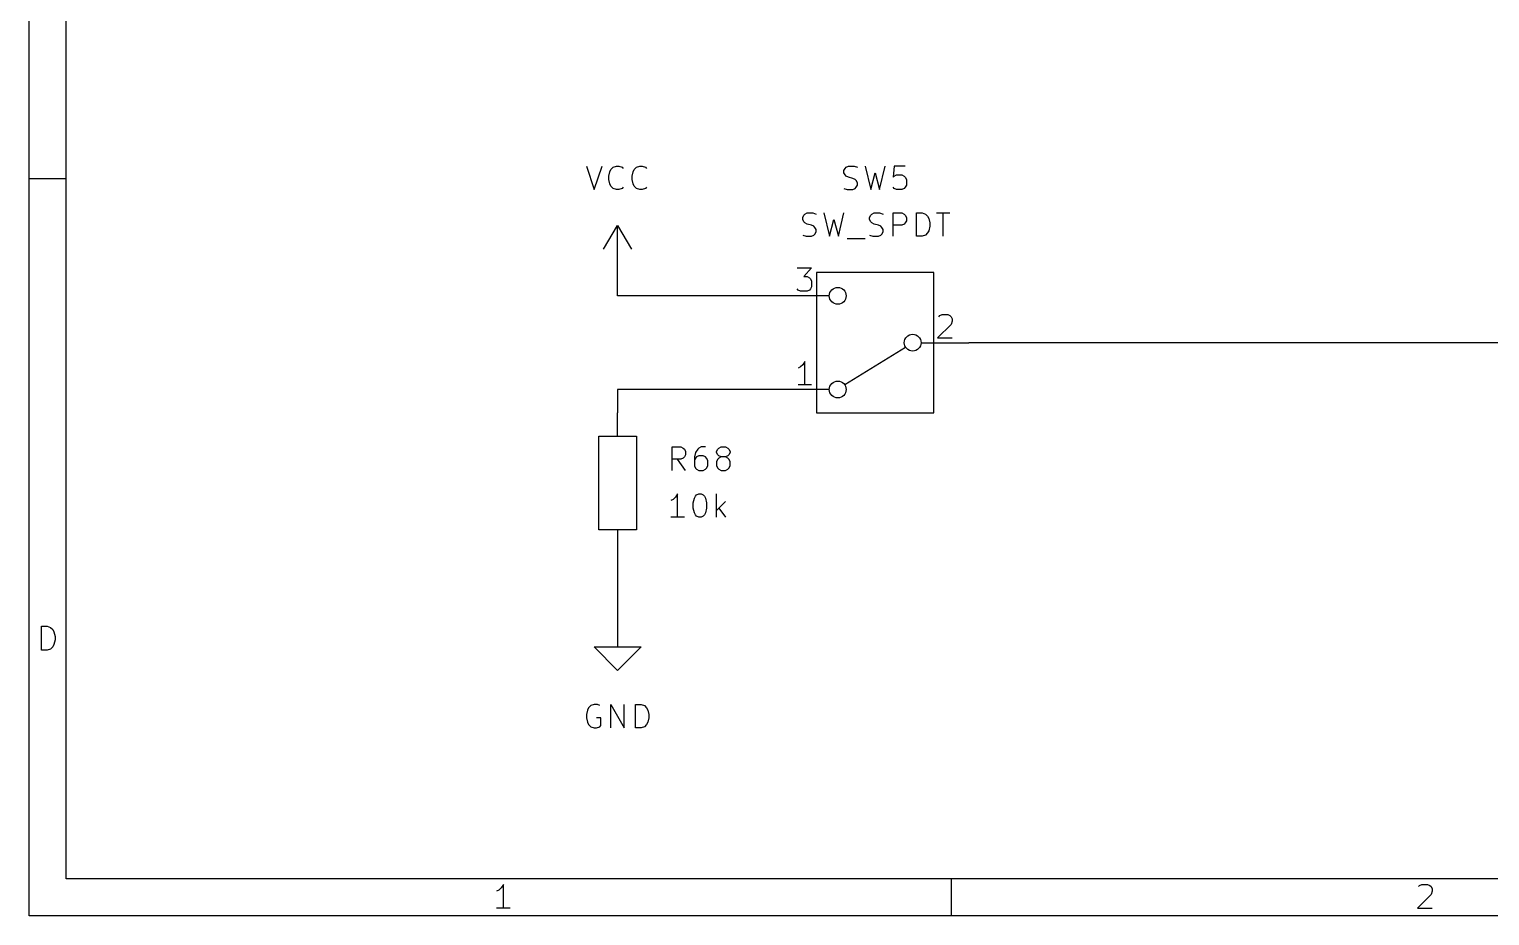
# Model space of a CAD drawing. Extents: x 0.4 to 11.3, y -7.9 to -0.4.
# Drawn here: x 0.394 to 3.512, y -7.874 to -5.98 of the extents above; entities that cross this region are included whole.
import ezdxf

# ---------------------------------------------------------------- set-up
doc = ezdxf.new("R2010")
doc.units = 0
doc.header["$MEASUREMENT"] = 0
for name, color, linetype in [('CYAN2', 4, 'CONTINUOUS'), ('GREEN3', 91, 'CONTINUOUS'), ('LYELLOW', 51, 'CONTINUOUS'), ('RED2', 1, 'CONTINUOUS'), ('RED3', 11, 'CONTINUOUS')]:
    doc.layers.add(name, color=color, linetype=linetype)

msp = doc.modelspace()

# ---------------------------------------------------------------- linework, layer by layer
at = {"layer": 'CYAN2', "linetype": 'CONTINUOUS'}
for p, q in [((1.5833, -6.2728), (1.6, -6.3228)), ((1.6, -6.3228), (1.6167, -6.2728)), ((1.631, -6.2942), (1.6333, -6.2847)), ((1.631, -6.3014), (1.631, -6.2942)), ((1.6333, -6.2847), (1.6357, -6.2799)), ((1.6357, -6.2799), (1.6405, -6.2752)), ((1.6405, -6.2752), (1.6476, -6.2728)), ((1.6476, -6.2728), (1.6524, -6.2728)), ((1.6524, -6.2728), (1.6595, -6.2752)), ((1.6595, -6.2752), (1.6619, -6.2776)), ((1.681, -6.2942), (1.6833, -6.2847)), ((1.681, -6.3014), (1.681, -6.2942)), ((1.6833, -6.2847), (1.6857, -6.2799)), ((1.6857, -6.2799), (1.6905, -6.2752)), ((1.6905, -6.2752), (1.6976, -6.2728)), ((1.6976, -6.2728), (1.7024, -6.2728)), ((1.7024, -6.2728), (1.7095, -6.2752)), ((1.7095, -6.2752), (1.7119, -6.2776)), ((2.1333, -6.2823), (2.1357, -6.2776)), ((2.1333, -6.2871), (2.1333, -6.2823)), ((2.1357, -6.2918), (2.1333, -6.2871)), ((2.1357, -6.2776), (2.1381, -6.2752)), ((2.1381, -6.2942), (2.1357, -6.2918)), ((2.1381, -6.2752), (2.1429, -6.2728)), ((2.1429, -6.2966), (2.1381, -6.2942)), ((2.1429, -6.2728), (2.1548, -6.2728)), ((2.1524, -6.299), (2.1429, -6.2966)), ((2.1571, -6.3014), (2.1524, -6.299)), ((2.1548, -6.2728), (2.1619, -6.2752)), ((2.1786, -6.2728), (2.1905, -6.3228)), ((2.1905, -6.3228), (2.2, -6.2871)), ((2.2, -6.2871), (2.2095, -6.3228)), ((2.2095, -6.3228), (2.2214, -6.2728)), ((2.2405, -6.2728), (2.2381, -6.2966)), ((2.2381, -6.2966), (2.2405, -6.2942)), ((2.2643, -6.2728), (2.2405, -6.2728)), ((2.2405, -6.2942), (2.2452, -6.2918)), ((2.2452, -6.2918), (2.2571, -6.2918)), ((2.2571, -6.2918), (2.2619, -6.2942)), ((2.2619, -6.2942), (2.2643, -6.2966)), ((2.2643, -6.2966), (2.2667, -6.3014)), ((1.6333, -6.3109), (1.631, -6.3014)), ((1.6357, -6.3157), (1.6333, -6.3109)), ((1.6405, -6.3204), (1.6357, -6.3157)), ((1.6476, -6.3228), (1.6405, -6.3204)), ((1.6524, -6.3228), (1.6476, -6.3228)), ((1.6595, -6.3204), (1.6524, -6.3228)), ((1.6619, -6.318), (1.6595, -6.3204)), ((1.6833, -6.3109), (1.681, -6.3014)), ((1.6857, -6.3157), (1.6833, -6.3109)), ((1.6905, -6.3204), (1.6857, -6.3157)), ((1.6976, -6.3228), (1.6905, -6.3204)), ((1.7024, -6.3228), (1.6976, -6.3228)), ((1.7095, -6.3204), (1.7024, -6.3228)), ((1.7119, -6.318), (1.7095, -6.3204)), ((2.1333, -6.3204), (2.1405, -6.3228)), ((2.1405, -6.3228), (2.1524, -6.3228)), ((2.1524, -6.3228), (2.1571, -6.3204)), ((2.1595, -6.3038), (2.1571, -6.3014)), ((2.1571, -6.3204), (2.1595, -6.318)), ((2.1619, -6.3085), (2.1595, -6.3038)), ((2.1595, -6.318), (2.1619, -6.3133)), ((2.1619, -6.3133), (2.1619, -6.3085)), ((2.2405, -6.3204), (2.2381, -6.318)), ((2.2452, -6.3228), (2.2405, -6.3204)), ((2.2571, -6.3228), (2.2452, -6.3228)), ((2.2619, -6.3204), (2.2571, -6.3228)), ((2.2643, -6.318), (2.2619, -6.3204)), ((2.2667, -6.3133), (2.2643, -6.318)), ((2.2667, -6.3014), (2.2667, -6.3133)), ((2.0452, -6.3823), (2.0476, -6.3776)), ((2.0452, -6.3871), (2.0452, -6.3823)), ((2.0476, -6.3918), (2.0452, -6.3871)), ((2.0476, -6.3776), (2.05, -6.3752)), ((2.05, -6.3942), (2.0476, -6.3918)), ((2.05, -6.3752), (2.0548, -6.3728)), ((2.0548, -6.3728), (2.0667, -6.3728)), ((2.0667, -6.3728), (2.0738, -6.3752)), ((2.0905, -6.3728), (2.1024, -6.4228)), ((2.1024, -6.4228), (2.1119, -6.3871)), ((2.1119, -6.3871), (2.1214, -6.4228)), ((2.1214, -6.4228), (2.1333, -6.3728)), ((2.1881, -6.3823), (2.1905, -6.3776)), ((2.1881, -6.3871), (2.1881, -6.3823)), ((2.1905, -6.3918), (2.1881, -6.3871)), ((2.1905, -6.3776), (2.1929, -6.3752)), ((2.1929, -6.3942), (2.1905, -6.3918)), ((2.1929, -6.3752), (2.1976, -6.3728)), ((2.1976, -6.3728), (2.2095, -6.3728)), ((2.2095, -6.3728), (2.2167, -6.3752)), ((2.2381, -6.4228), (2.2381, -6.3728)), ((2.2381, -6.3728), (2.2571, -6.3728)), ((2.2571, -6.3728), (2.2619, -6.3752)), ((2.2619, -6.3752), (2.2643, -6.3776)), ((2.2643, -6.3776), (2.2667, -6.3823)), ((2.2667, -6.3895), (2.2643, -6.3942)), ((2.2667, -6.3823), (2.2667, -6.3895)), ((2.2881, -6.4228), (2.2881, -6.3728)), ((2.2881, -6.3728), (2.3, -6.3728)), ((2.3, -6.3728), (2.3071, -6.3752)), ((2.3071, -6.3752), (2.3119, -6.3799)), ((2.3119, -6.3799), (2.3143, -6.3847)), ((2.3143, -6.3847), (2.3167, -6.3942)), ((2.3309, -6.3728), (2.3595, -6.3728)), ((2.3452, -6.4228), (2.3452, -6.3728)), ((2.0452, -6.4204), (2.0524, -6.4228)), ((2.0548, -6.3966), (2.05, -6.3942)), ((2.0524, -6.4228), (2.0643, -6.4228)), ((2.0643, -6.399), (2.0548, -6.3966)), ((2.069, -6.4014), (2.0643, -6.399)), ((2.0643, -6.4228), (2.069, -6.4204)), ((2.0714, -6.4038), (2.069, -6.4014)), ((2.069, -6.4204), (2.0714, -6.418)), ((2.0738, -6.4085), (2.0714, -6.4038)), ((2.0714, -6.418), (2.0738, -6.4133)), ((2.0738, -6.4133), (2.0738, -6.4085)), ((2.1881, -6.4204), (2.1952, -6.4228)), ((2.1976, -6.3966), (2.1929, -6.3942)), ((2.1952, -6.4228), (2.2071, -6.4228)), ((2.2071, -6.399), (2.1976, -6.3966)), ((2.2119, -6.4014), (2.2071, -6.399)), ((2.2071, -6.4228), (2.2119, -6.4204)), ((2.2143, -6.4038), (2.2119, -6.4014)), ((2.2119, -6.4204), (2.2143, -6.418)), ((2.2167, -6.4085), (2.2143, -6.4038)), ((2.2143, -6.418), (2.2167, -6.4133)), ((2.2167, -6.4133), (2.2167, -6.4085)), ((2.2571, -6.399), (2.2381, -6.399)), ((2.2619, -6.3966), (2.2571, -6.399)), ((2.2643, -6.3942), (2.2619, -6.3966)), ((2.3, -6.4228), (2.2881, -6.4228)), ((2.3071, -6.4204), (2.3, -6.4228)), ((2.3119, -6.4157), (2.3071, -6.4204)), ((2.3143, -6.4109), (2.3119, -6.4157)), ((2.3167, -6.4014), (2.3143, -6.4109)), ((2.3167, -6.3942), (2.3167, -6.4014)), ((2.1405, -6.4276), (2.1786, -6.4276)), ((1.7663, -6.9228), (1.7663, -6.8728)), ((1.7663, -6.8728), (1.7853, -6.8728)), ((1.7853, -6.8728), (1.7901, -6.8752)), ((1.7901, -6.8752), (1.7925, -6.8776)), ((1.7925, -6.8776), (1.7949, -6.8823)), ((1.7949, -6.8895), (1.7925, -6.8942)), ((1.7949, -6.8823), (1.7949, -6.8895)), ((1.8163, -6.8847), (1.8139, -6.8942)), ((1.821, -6.8776), (1.8163, -6.8847)), ((1.8234, -6.8918), (1.8187, -6.8942)), ((1.8234, -6.8752), (1.821, -6.8776)), ((1.8282, -6.8728), (1.8234, -6.8752)), ((1.8329, -6.8918), (1.8234, -6.8918)), ((1.8377, -6.8728), (1.8282, -6.8728)), ((1.8377, -6.8942), (1.8329, -6.8918)), ((1.8615, -6.8823), (1.8639, -6.8776)), ((1.8615, -6.8847), (1.8615, -6.8823)), ((1.8639, -6.8895), (1.8615, -6.8847)), ((1.8639, -6.8776), (1.8663, -6.8752)), ((1.8663, -6.8918), (1.8639, -6.8895)), ((1.8663, -6.8752), (1.871, -6.8728)), ((1.871, -6.8942), (1.8663, -6.8918)), ((1.871, -6.8728), (1.8806, -6.8728)), ((1.8806, -6.8728), (1.8853, -6.8752)), ((1.8853, -6.8918), (1.8806, -6.8942)), ((1.8853, -6.8752), (1.8877, -6.8776)), ((1.8877, -6.8895), (1.8853, -6.8918)), ((1.8877, -6.8776), (1.8901, -6.8823)), ((1.8901, -6.8847), (1.8877, -6.8895)), ((1.8901, -6.8823), (1.8901, -6.8847)), ((1.7853, -6.899), (1.7663, -6.899)), ((1.7949, -6.9228), (1.7782, -6.899)), ((1.7901, -6.8966), (1.7853, -6.899)), ((1.7925, -6.8942), (1.7901, -6.8966)), ((1.8139, -6.8942), (1.8139, -6.9133)), ((1.8163, -6.8966), (1.8139, -6.9014)), ((1.8139, -6.9133), (1.8163, -6.918)), ((1.8187, -6.8942), (1.8163, -6.8966)), ((1.8163, -6.918), (1.8187, -6.9204)), ((1.8187, -6.9204), (1.8234, -6.9228)), ((1.8234, -6.9228), (1.8329, -6.9228)), ((1.8329, -6.9228), (1.8377, -6.9204)), ((1.8401, -6.8966), (1.8377, -6.8942)), ((1.8377, -6.9204), (1.8401, -6.918)), ((1.8425, -6.9014), (1.8401, -6.8966)), ((1.8401, -6.918), (1.8425, -6.9133)), ((1.8425, -6.9133), (1.8425, -6.9014)), ((1.8639, -6.899), (1.8615, -6.9038)), ((1.8615, -6.9038), (1.8615, -6.9133)), ((1.8615, -6.9133), (1.8639, -6.918)), ((1.8663, -6.8966), (1.8639, -6.899)), ((1.8639, -6.918), (1.8663, -6.9204)), ((1.871, -6.8942), (1.8663, -6.8966)), ((1.8663, -6.9204), (1.871, -6.9228)), ((1.8806, -6.8942), (1.871, -6.8942)), ((1.871, -6.9228), (1.8806, -6.9228)), ((1.8853, -6.8966), (1.8806, -6.8942)), ((1.8806, -6.9228), (1.8853, -6.9204)), ((1.8877, -6.899), (1.8853, -6.8966)), ((1.8853, -6.9204), (1.8877, -6.918)), ((1.8901, -6.9038), (1.8877, -6.899)), ((1.8877, -6.918), (1.8901, -6.9133)), ((1.8901, -6.9133), (1.8901, -6.9038)), ((1.7687, -6.9847), (1.7639, -6.9871)), ((1.7734, -6.9799), (1.7687, -6.9847)), ((1.7782, -6.9728), (1.7734, -6.9799)), ((1.7782, -7.0228), (1.7782, -6.9728)), ((1.8115, -6.9918), (1.8139, -6.9823)), ((1.8139, -6.9823), (1.8163, -6.9776)), ((1.8163, -6.9776), (1.8187, -6.9752)), ((1.8187, -6.9752), (1.8234, -6.9728)), ((1.8234, -6.9728), (1.8282, -6.9728)), ((1.8282, -6.9728), (1.8329, -6.9752)), ((1.8329, -6.9752), (1.8353, -6.9776)), ((1.8353, -6.9776), (1.8377, -6.9823)), ((1.8377, -6.9823), (1.8401, -6.9918)), ((1.8615, -7.0228), (1.8615, -6.9728)), ((1.8115, -7.0038), (1.8115, -6.9918)), ((1.8139, -7.0133), (1.8115, -7.0038)), ((1.8163, -7.018), (1.8139, -7.0133)), ((1.8377, -7.0133), (1.8353, -7.018)), ((1.8401, -7.0038), (1.8377, -7.0133)), ((1.8401, -6.9918), (1.8401, -7.0038)), ((1.8806, -6.9895), (1.8615, -7.0085)), ((1.8663, -7.0038), (1.8806, -7.0228)), ((1.7925, -7.0228), (1.7639, -7.0228)), ((1.8187, -7.0204), (1.8163, -7.018)), ((1.8234, -7.0228), (1.8187, -7.0204)), ((1.8282, -7.0228), (1.8234, -7.0228)), ((1.8329, -7.0204), (1.8282, -7.0228)), ((1.8353, -7.018), (1.8329, -7.0204)), ((1.5857, -7.4347), (1.5833, -7.4442)), ((1.5833, -7.4442), (1.5833, -7.4514)), ((1.5833, -7.4514), (1.5857, -7.4609)), ((1.5881, -7.4299), (1.5857, -7.4347)), ((1.5929, -7.4252), (1.5881, -7.4299)), ((1.6, -7.4228), (1.5929, -7.4252)), ((1.6071, -7.4228), (1.6, -7.4228)), ((1.6143, -7.4514), (1.6048, -7.4514)), ((1.6119, -7.4252), (1.6071, -7.4228)), ((1.6143, -7.468), (1.6143, -7.4514)), ((1.6357, -7.4728), (1.6357, -7.4228)), ((1.6357, -7.4228), (1.6643, -7.4728)), ((1.6643, -7.4728), (1.6643, -7.4228)), ((1.6881, -7.4728), (1.6881, -7.4228)), ((1.6881, -7.4228), (1.7, -7.4228)), ((1.7, -7.4228), (1.7071, -7.4252)), ((1.7071, -7.4252), (1.7119, -7.4299)), ((1.7119, -7.4299), (1.7143, -7.4347)), ((1.7143, -7.4347), (1.7167, -7.4442)), ((1.7167, -7.4514), (1.7143, -7.4609)), ((1.7167, -7.4442), (1.7167, -7.4514)), ((1.5857, -7.4609), (1.5881, -7.4657)), ((1.5881, -7.4657), (1.5929, -7.4704)), ((1.5929, -7.4704), (1.6, -7.4728)), ((1.6, -7.4728), (1.6048, -7.4728)), ((1.6048, -7.4728), (1.6119, -7.4704)), ((1.6119, -7.4704), (1.6143, -7.468)), ((1.7, -7.4728), (1.6881, -7.4728)), ((1.7071, -7.4704), (1.7, -7.4728)), ((1.7119, -7.4657), (1.7071, -7.4704)), ((1.7143, -7.4609), (1.7119, -7.4657))]:
    msp.add_line(p, q, dxfattribs=at)
at = {"layer": 'GREEN3', "linetype": 'CONTINUOUS'}
for p, q in [((1.65, -6.55), (1.65, -6.5)), ((2, -6.55), (1.65, -6.55)), ((4.55, -6.65), (2.4, -6.65)), ((2, -6.75), (1.65, -6.75)), ((1.65, -6.75), (1.65, -6.8)), ((1.65, -7.1), (1.65, -7.25))]:
    msp.add_line(p, q, dxfattribs=at)
at = {"layer": 'LYELLOW', "linetype": 'CONTINUOUS'}
for p, q in [((2.325, -6.5), (2.075, -6.5)), ((2.075, -6.5), (2.075, -6.8)), ((2.325, -6.8), (2.325, -6.5)), ((2.075, -6.8), (2.325, -6.8))]:
    msp.add_line(p, q, dxfattribs=at)
at = {"layer": 'RED2', "linetype": 'CONTINUOUS'}
for p, q in [((0.3937, -7.8743), (0.3937, -0.3937)), ((0.4724, -7.7956), (0.4724, -0.4724)), ((0.3937, -6.2992), (0.4724, -6.2992)), ((1.62, -6.45), (1.65, -6.4)), ((1.65, -6.4), (1.68, -6.45)), ((1.65, -6.5), (1.65, -6.4)), ((2.325, -6.5), (2.075, -6.5)), ((2.075, -6.5), (2.075, -6.8)), ((2.325, -6.8), (2.325, -6.5)), ((2.1, -6.55), (2, -6.55)), ((2.265, -6.66), (2.135, -6.74)), ((2.3, -6.65), (2.4, -6.65)), ((2.1, -6.75), (2, -6.75)), ((1.65, -6.85), (1.65, -6.8)), ((2.075, -6.8), (2.325, -6.8)), ((1.61, -7.05), (1.61, -6.85)), ((1.61, -6.85), (1.69, -6.85)), ((1.69, -6.85), (1.69, -7.05)), ((1.69, -7.05), (1.61, -7.05)), ((1.65, -7.05), (1.65, -7.1)), ((0.4197, -7.3068), (0.4197, -7.2557)), ((0.4197, -7.2557), (0.4319, -7.2557)), ((0.4319, -7.2557), (0.4392, -7.2581)), ((0.4392, -7.2581), (0.444, -7.263)), ((0.444, -7.263), (0.4465, -7.2678)), ((1.65, -7.25), (1.65, -7.3)), ((0.4465, -7.2946), (0.444, -7.2995)), ((0.4465, -7.2678), (0.4489, -7.2776)), ((0.4489, -7.2849), (0.4465, -7.2946)), ((0.4489, -7.2776), (0.4489, -7.2849)), ((0.4319, -7.3068), (0.4197, -7.3068)), ((0.4392, -7.3044), (0.4319, -7.3068)), ((0.444, -7.2995), (0.4392, -7.3044)), ((1.65, -7.35), (1.6, -7.3)), ((1.6, -7.3), (1.65, -7.3)), ((1.65, -7.3), (1.7, -7.3)), ((1.7, -7.3), (1.65, -7.35)), ((11.2206, -7.7956), (0.4724, -7.7956)), ((2.3622, -7.7956), (2.3622, -7.8743)), ((1.3965, -7.8193), (1.3916, -7.8217)), ((1.4013, -7.8144), (1.3965, -7.8193)), ((1.4062, -7.8071), (1.4013, -7.8144)), ((1.4062, -7.8583), (1.4062, -7.8071)), ((3.3601, -7.812), (3.3625, -7.8096)), ((3.3625, -7.8096), (3.3674, -7.8071)), ((3.3674, -7.8071), (3.3796, -7.8071)), ((3.3796, -7.8071), (3.3845, -7.8096)), ((3.3845, -7.8096), (3.3869, -7.812)), ((3.3869, -7.812), (3.3893, -7.8169)), ((3.3893, -7.8217), (3.3869, -7.8291)), ((3.3893, -7.8169), (3.3893, -7.8217)), ((1.4208, -7.8583), (1.3916, -7.8583)), ((3.3869, -7.8291), (3.3576, -7.8583)), ((3.3576, -7.8583), (3.3893, -7.8583)), ((11.2993, -7.8743), (0.3937, -7.8743))]:
    msp.add_line(p, q, dxfattribs=at)
at = {"layer": 'RED2'}
for centre in [(2.12, -6.55), (2.28, -6.65), (2.12, -6.75)]:
    msp.add_circle(centre, 0.018, dxfattribs=at)
at = {"layer": 'RED3', "linetype": 'CONTINUOUS'}
for p, q in [((2.0333, -6.4899), (2.0643, -6.4899)), ((2.0643, -6.4899), (2.0476, -6.5089)), ((2.0476, -6.5089), (2.0548, -6.5089)), ((2.0548, -6.5089), (2.0595, -6.5113)), ((2.0595, -6.5113), (2.0619, -6.5137)), ((2.0619, -6.5137), (2.0643, -6.5184)), ((2.0357, -6.5375), (2.0333, -6.5351)), ((2.0405, -6.5399), (2.0357, -6.5375)), ((2.0548, -6.5399), (2.0405, -6.5399)), ((2.0595, -6.5375), (2.0548, -6.5399)), ((2.0619, -6.5351), (2.0595, -6.5375)), ((2.0643, -6.5304), (2.0619, -6.5351)), ((2.0643, -6.5184), (2.0643, -6.5304)), ((2.3619, -6.6113), (2.3333, -6.6399)), ((2.3357, -6.5946), (2.3381, -6.5923)), ((2.3381, -6.5923), (2.3429, -6.5899)), ((2.3429, -6.5899), (2.3548, -6.5899)), ((2.3548, -6.5899), (2.3595, -6.5923)), ((2.3595, -6.5923), (2.3619, -6.5946)), ((2.3619, -6.5946), (2.3643, -6.5994)), ((2.3643, -6.6042), (2.3619, -6.6113)), ((2.3643, -6.5994), (2.3643, -6.6042)), ((2.3333, -6.6399), (2.3643, -6.6399)), ((2.0405, -6.7018), (2.0357, -6.7042)), ((2.0452, -6.697), (2.0405, -6.7018)), ((2.05, -6.6899), (2.0452, -6.697)), ((2.05, -6.7399), (2.05, -6.6899)), ((2.0643, -6.7399), (2.0357, -6.7399))]:
    msp.add_line(p, q, dxfattribs=at)

doc.saveas('drawing.dxf')
